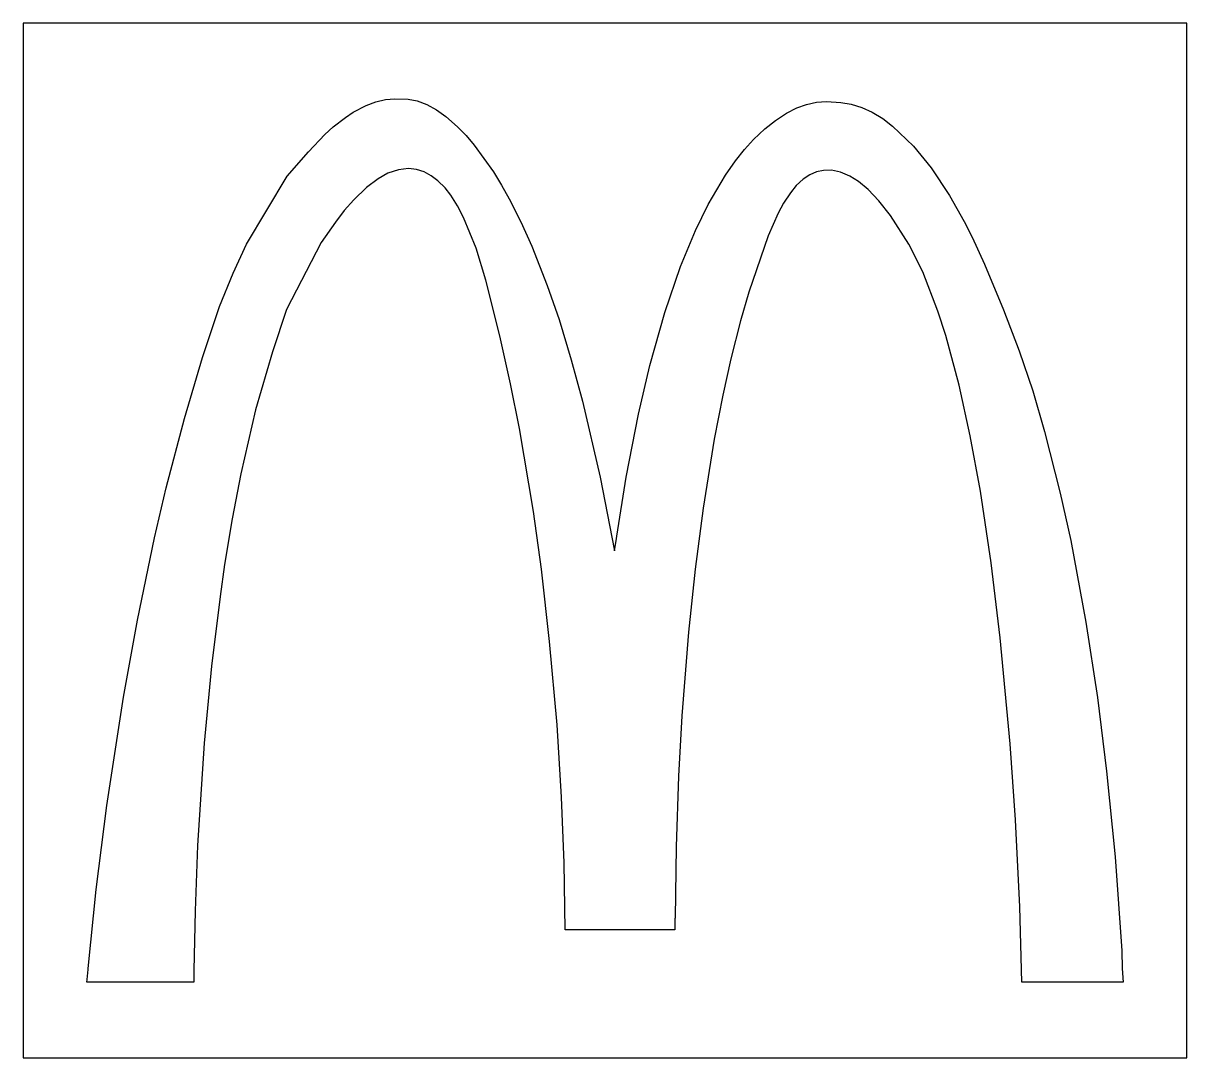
# Model space of a CAD drawing. Header units: inches. Extents: x 0 to 54, y 0 to 48.
import ezdxf

# ---------------------------------------------------------------- set-up
doc = ezdxf.new("R2010")
doc.units = ezdxf.units.IN
doc.header["$MEASUREMENT"] = 0
doc.layers.add('CUT', color=1, linetype='Continuous')

msp = doc.modelspace()

# ---------------------------------------------------------------- linework, layer by layer
at = {"layer": 'CUT'}
for points in [[(0, 0), (54, 0), (54, 48), (0, 48)], [(3.014, 4.137), (3.381, 7.802), (3.874, 11.71), (4.647, 16.736), (5.296, 20.3), (6.092, 24.117), (6.633, 26.437), (7.481, 29.654), (8.321, 32.491), (9.113, 34.858), (9.74, 36.399), (10.366, 37.747), (12.256, 40.912), (13.235, 42.035), (14, 42.833), (14.388, 43.189), (14.956, 43.632), (15.316, 43.868), (15.912, 44.178), (16.357, 44.35), (16.819, 44.461), (17.238, 44.5), (17.857, 44.479), (18.278, 44.403), (18.725, 44.237), (19.184, 43.98), (19.611, 43.671), (20.152, 43.196), (20.557, 42.786), (20.929, 42.347), (21.82, 41.102), (22.201, 40.491), (22.547, 39.859), (23.09, 38.79), (23.602, 37.658), (24.318, 35.833), (24.874, 34.253), (25.435, 32.381), (25.962, 30.461), (26.775, 26.942), (27.435, 23.524), (27.443, 23.524), (27.531, 24.095), (27.555, 24.202), (27.99, 26.938), (28.557, 29.864), (29.081, 32.113), (29.772, 34.583), (30.505, 36.715), (31.207, 38.386), (31.788, 39.59), (32.596, 40.949), (33.06, 41.621), (33.477, 42.148), (33.899, 42.607), (34.42, 43.104), (34.908, 43.493), (35.43, 43.833), (35.899, 44.074), (36.349, 44.236), (36.813, 44.334), (37.281, 44.37), (37.948, 44.33), (38.418, 44.247), (38.921, 44.091), (39.4, 43.872), (39.893, 43.575), (40.349, 43.226), (41.316, 42.292), (42.135, 41.289), (42.983, 40.007), (43.669, 38.8), (44.04, 38.073), (44.618, 36.815), (45.497, 34.709), (46.229, 32.805), (46.85, 30.938), (47.404, 29.062), (48.125, 26.193), (48.614, 24.005), (49.314, 20.207), (49.853, 16.708), (50.281, 13.294), (50.675, 9.316), (50.983, 4.955), (51.008, 4.134), (51.045, 3.503), (46.924, 3.501), (46.867, 3.51), (46.471, 3.51), (46.352, 3.508), (46.253, 7.005), (46.051, 11.035), (45.807, 14.567), (45.348, 19.485), (44.926, 22.964), (44.427, 26.285), (43.95, 28.864), (43.431, 31.213), (42.813, 33.509), (42.448, 34.649), (41.744, 36.471), (41.097, 37.753), (40.245, 39.086), (39.707, 39.762), (39.209, 40.28), (38.771, 40.653), (38.368, 40.908), (37.93, 41.092), (37.514, 41.18), (37.137, 41.175), (36.815, 41.105), (36.511, 40.972), (36.195, 40.761), (35.88, 40.469), (35.606, 40.137), (35.291, 39.656), (35.044, 39.19), (34.573, 38.14), (33.678, 35.518), (33.283, 34.188), (32.84, 32.428), (32.464, 30.749), (32.069, 28.7), (31.557, 25.495), (31.185, 22.665), (30.883, 19.739), (30.572, 15.861), (30.416, 13.062), (30.298, 9.783), (30.251, 6.49), (30.245, 6.448), (30.239, 5.936), (30.12, 5.938), (29.72, 5.938), (29.657, 5.93), (25.146, 5.935), (25.099, 9.046), (24.979, 12.085), (24.776, 15.441), (24.431, 19.321), (24.051, 22.675), (23.674, 25.346), (23.03, 29.194), (22.613, 31.274), (22.123, 33.492), (21.462, 36.074), (21.014, 37.572), (20.44, 38.987), (20.154, 39.536), (19.852, 40.025), (19.582, 40.36), (19.239, 40.694), (18.939, 40.928), (18.606, 41.109), (18.248, 41.22), (17.881, 41.257), (17.42, 41.204), (16.927, 41.038), (16.471, 40.777), (15.934, 40.375), (15.345, 39.81), (14.898, 39.31), (14.494, 38.773), (13.819, 37.832), (12.22, 34.714), (11.571, 32.762), (10.779, 30.065), (10.091, 27.095), (9.692, 25.011), (9.342, 22.893), (9.133, 21.405), (8.735, 18.173), (8.4, 14.598), (8.091, 9.848), (7.972, 6.81), (7.922, 4.046), (7.916, 4.005), (7.909, 3.506), (7.79, 3.508), (7.379, 3.508), (7.316, 3.5), (2.955, 3.504), (2.968, 3.624), (3.014, 4.089)]]:
    msp.add_lwpolyline(points, close=True, dxfattribs=at)

doc.saveas('drawing.dxf')
